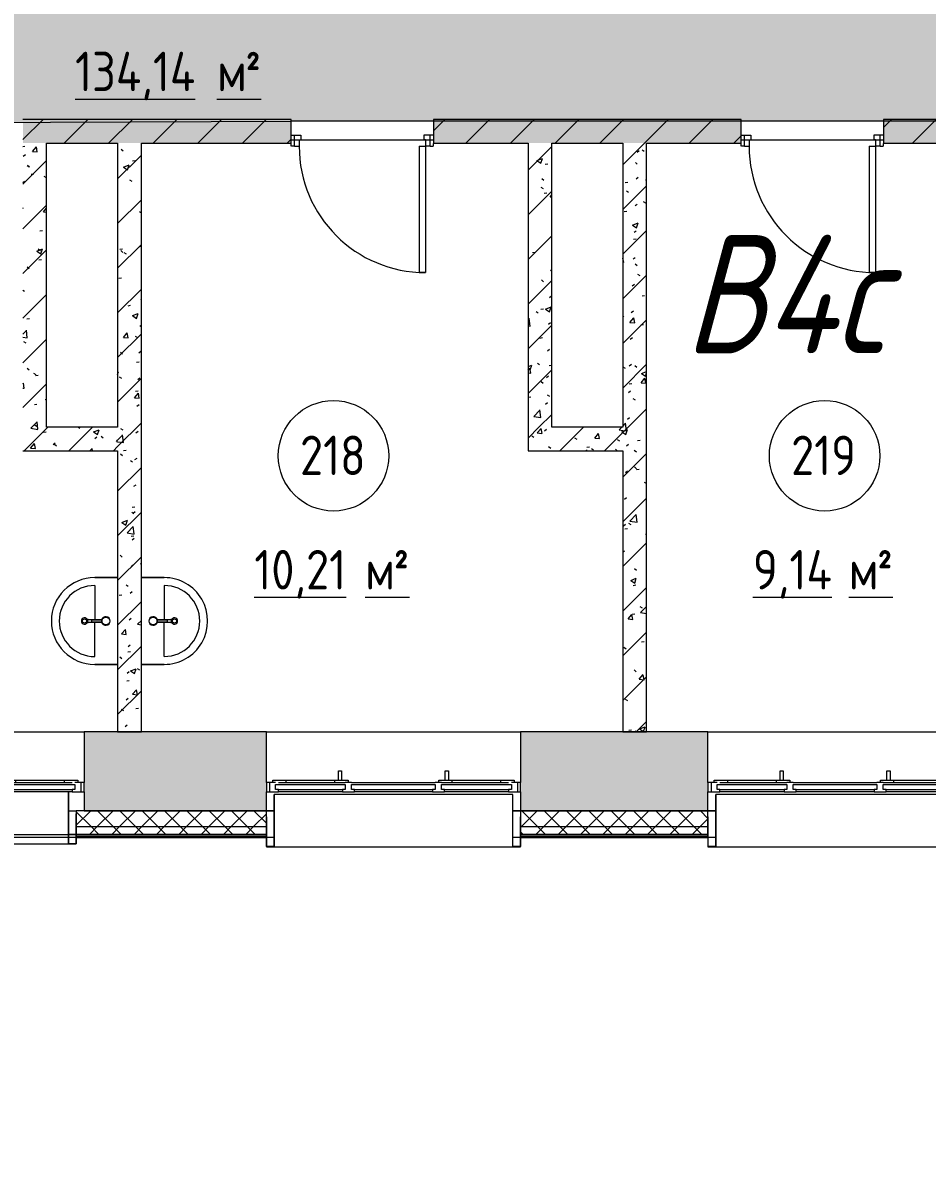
# Model space of a CAD drawing. Header units: millimetres. Extents: x -515342 to 330399, y -224905 to 507333.
# Drawn here: x -342691 to -336964, y 123574 to 130835 of the extents above; entities that cross this region are included whole.
import ezdxf

# ---------------------------------------------------------------- set-up
doc = ezdxf.new("R2010")
doc.units = ezdxf.units.MM
doc.linetypes.add('ASVP_Невидимые', pattern=[5, 3, -2])
doc.linetypes.add('ASVP_Штриховая_ш3 п1_5', pattern=[4.5, 3, -1.5])
doc.layers.get('0').update_dxf_attribs({"lineweight": 0})
for name, color, linetype, lineweight in [('_ Окна', 7, 'Continuous', 0), ('Витраж', 7, 'Continuous', 0), ('Двери', 7, 'Continuous', 0), ('Линии разделители', 7, 'ASVP_Штриховая_ш3 п1_5', 0), ('Марки помещений', 7, 'Continuous', 0), ('Окна', 7, 'Continuous', 0), ('Перекрытие', 7, 'Continuous', 0), ('Сантехника', 7, 'Continuous', 0), ('Стены внутренние', 7, 'Continuous', 0), ('Стены наружные', 7, 'Continuous', 0), ('Стены несущие', 7, 'Continuous', 0), ('Стены отделка', 7, 'Continuous', 0), ('Стены перегородки', 7, 'Continuous', 0), ('Стены штриховка', 7, 'Continuous', 0), ('экспертиза категории', 1, 'Continuous', 0), ('экспертиза условные обозначения', 1, 'Continuous', 0)]:
    doc.layers.add(name, color=color, linetype=linetype, lineweight=lineweight)
doc.styles.add('GOST Common_1', font='', dxfattribs={"width": 0.9, "height": 250})
doc.styles.add('GOST Common_2', font='', dxfattribs={"width": 0.9, "height": 250})
doc.styles.add('mytext', font='isocpeur.ttf', dxfattribs={"width": 0.8, "oblique": 14.999978})
doc.styles.get('GOST Common_1').set_extended_font_data('GOST Common')
doc.styles.get('GOST Common_2').set_extended_font_data('GOST Common')
pattern_1 = [(45, (0, 0), (-70.71068, 70.71068), []), (135, (0, 0), (-70.71068, -70.71068), [])]
pattern_2 = [(45, (-374025.76, 123368.6), (-141.42136, 141.42136), [])]
pattern_3 = [(50, (-374025.76, 123368.6), (364.368, -31.8783), [38.1, -419.1]), (355, (-374025.76, 123368.6), (-70.4859, 382.1133), [30.48, -335.28]), (100.451, (-373995.4, 123365.95), (293.885, 350.2334), [32.38, -356.18]), (46.184, (-374025.76, 123470.2), (542.1585, -84.086), [57.15, -628.65]), (96.636, (-373980.6, 123463.2), (474.805, 494.8554), [48.57, -534.27]), (351.184, (-374025.76, 123470.2), (474.81, 494.85), [45.72, -502.92]), (21, (-373974.96, 123444.8), (303.2285, -204.5305), [38.1, -419.1]), (326, (-373974.96, 123444.8), (123.604, 368.376), [30.48, -335.28]), (71.451, (-373949.7, 123427.76), (426.834, 163.8427), [32.38, -356.18]), (37.5, (-374025.76, 123368.6), (6.17665, 169.11015), [16.764, -314.452, 16.764, -323.596, -336.55]), (37.5, (-374025.76, 123368.6), (6.17665, 169.11015), [-671.576, 16.764, -319.786]), (7.5, (-374025.76, 123368.6), (133.6389, 200.3615), [16.764, -177.292, 16.764, -306.832, -128.27]), (7.5, (-374025.76, 123368.6), (133.6389, 200.3615), [-517.652, 16.764, -111.506]), (327.5, (-374139.04, 123368.6), (271.18182, -11.45836), [16.764, -110.236, 16.764, -379.476, -525.78]), (327.5, (-374139.04, 123368.6), (271.18182, -11.45836), [-523.24, 16.764, -509.016]), (317.5, (-374189.84, 123368.6), (296.2585, 50.8528), [16.764, -148.336, 16.764, -246.38, -373.38]), (317.5, (-374189.84, 123368.6), (296.2585, 50.8528), [-428.244, 16.764, -356.616])]

# ---------------------------------------------------------------- blocks, each defined once
blk = doc.blocks.new('Окно_ПВХ_3Створки_1Фрамуга-верх - АР_Окно_ОП_1820_h_х1570_3ст2фр-в-9695280-О_АР_П_2__3_400_План 2 этажа')
at = {"layer": '_ Окна'}
for p, q in [((-729, 130), (-805, 130)), ((-805, 130), (-805, 70)), ((-785, 70), (-785, 130)), ((-747, 84), (-747, 116)), ((-747, 116), (-729, 116)), ((-305, 84), (-747, 84)), ((-729, 116), (-729, 130)), ((-323, 116), (-729, 116)), ((-247, 130), (-323, 130)), ((-323, 130), (-323, 116)), ((-323, 116), (-305, 116)), ((-305, 116), (-305, 84)), ((-265, 84), (-265, 116)), ((-265, 116), (-247, 116)), ((265, 84), (-265, 84)), ((-247, 116), (-247, 130)), ((247, 116), (-247, 116)), ((323, 130), (247, 130)), ((247, 130), (247, 116)), ((247, 116), (265, 116)), ((265, 116), (265, 84)), ((305, 84), (305, 116)), ((305, 116), (323, 116)), ((747, 84), (305, 84)), ((323, 116), (323, 130)), ((729, 116), (323, 116)), ((729, 130), (729, 116)), ((805, 130), (729, 130)), ((729, 116), (747, 116)), ((747, 116), (747, 84)), ((785, 70), (785, 130)), ((805, 70), (805, 130)), ((-805, 70), (-747, 70)), ((-765, 56), (-765, 70)), ((-680, 56), (-765, 56)), ((-680, 70), (-680, 56)), ((-372, 70), (-372, 56)), ((-287, 56), (-372, 56)), ((-305, 70), (-265, 70)), ((-287, 70), (-287, 56)), ((265, 70), (305, 70)), ((287, 56), (287, 70)), ((372, 56), (287, 56)), ((372, 70), (372, 56)), ((680, 70), (680, 56)), ((765, 56), (680, 56)), ((747, 70), (805, 70)), ((765, 70), (765, 56))]:
    blk.add_line(p, q, dxfattribs=at)
at = {"layer": 'Окна'}
for p, q in [((-729, 130), (-323, 130)), ((-247, 130), (247, 130)), ((323, 130), (729, 130)), ((-305, 70), (-729, 70)), ((-372, 56), (-680, 56)), ((-348.5, -4), (-348.5, 56)), ((-328.5, 56), (-328.5, -4)), ((265, 70), (-265, 70)), ((729, 70), (305, 70)), ((328.5, -4), (328.5, 56)), ((348.5, 56), (348.5, -4)), ((680, 56), (372, 56)), ((-328.5, -4), (-348.5, -4)), ((348.5, -4), (328.5, -4))]:
    blk.add_line(p, q, dxfattribs=at)
blk = doc.blocks.new('Окно_ПВХ_3Створки_1Фрамуга-верх - АР_Окно_ОП_1820_h_х1570_3ст2фр-в-9800995-О_АР_П_2__3_400_План 2 этажа')
at = {"layer": '_ Окна'}
for p, q in [((-729, 130), (-805, 130)), ((-805, 130), (-805, 70)), ((-785, 70), (-785, 130)), ((-747, 84), (-747, 116)), ((-747, 116), (-729, 116)), ((-305, 84), (-747, 84)), ((-729, 116), (-729, 130)), ((-323, 116), (-729, 116)), ((-247, 130), (-323, 130)), ((-323, 130), (-323, 116)), ((-323, 116), (-305, 116)), ((-305, 116), (-305, 84)), ((-265, 84), (-265, 116)), ((-265, 116), (-247, 116)), ((265, 84), (-265, 84)), ((-247, 116), (-247, 130)), ((247, 116), (-247, 116)), ((323, 130), (247, 130)), ((247, 130), (247, 116)), ((247, 116), (265, 116)), ((265, 116), (265, 84)), ((305, 84), (305, 116)), ((305, 116), (323, 116)), ((747, 84), (305, 84)), ((323, 116), (323, 130)), ((729, 116), (323, 116)), ((729, 130), (729, 116)), ((805, 130), (729, 130)), ((729, 116), (747, 116)), ((747, 116), (747, 84)), ((785, 70), (785, 130)), ((805, 70), (805, 130)), ((-805, 70), (-747, 70)), ((-765, 56), (-765, 70)), ((-680, 56), (-765, 56)), ((-680, 70), (-680, 56)), ((-372, 70), (-372, 56)), ((-287, 56), (-372, 56)), ((-305, 70), (-265, 70)), ((-287, 70), (-287, 56)), ((265, 70), (305, 70)), ((287, 56), (287, 70)), ((372, 56), (287, 56)), ((372, 70), (372, 56)), ((680, 70), (680, 56)), ((765, 56), (680, 56)), ((747, 70), (805, 70)), ((765, 70), (765, 56))]:
    blk.add_line(p, q, dxfattribs=at)
at = {"layer": 'Окна'}
for p, q in [((-729, 130), (-323, 130)), ((-247, 130), (247, 130)), ((323, 130), (729, 130)), ((-305, 70), (-729, 70)), ((-372, 56), (-680, 56)), ((-348.5, -4), (-348.5, 56)), ((-328.5, 56), (-328.5, -4)), ((265, 70), (-265, 70)), ((729, 70), (305, 70)), ((328.5, -4), (328.5, 56)), ((348.5, 56), (348.5, -4)), ((680, 56), (372, 56)), ((-328.5, -4), (-348.5, -4)), ((348.5, -4), (328.5, -4))]:
    blk.add_line(p, q, dxfattribs=at)
blk = doc.blocks.new('Прямоугольный импост - АР_Откос_Металлический_50х330 Коричневый Левый-9899767-О_АР_П_2__3_400_План 2 этажа')
at = {"layer": 'Витраж'}
for p, q in [((31622.6, 2594.9), (30212.6, 2594.9)), ((30212.6, 2264.9), (31622.6, 2264.9))]:
    blk.add_line(p, q, dxfattribs=at)
blk = doc.blocks.new('Прямоугольный импост - АР_Откос_Металлический_50х330 Коричневый Левый-9899768-О_АР_П_2__3_400_План 2 этажа')
at = {"layer": 'Витраж', "lineweight": 18}
for p, q in [((-50, 290), (-50, -40)), ((-49, 290), (-50, 290)), ((-49, -39), (-49, 290)), ((0, 150), (-1, 150)), ((-1, 150), (-1, -39)), ((0, -40), (0, 150)), ((-50, -40), (0, -40)), ((-1, -39), (-49, -39))]:
    blk.add_line(p, q, dxfattribs=at)
blk = doc.blocks.new('Прямоугольный импост - АР_Откос_Металлический_50х330 Белый Левый-9898756-О_АР_П_2__3_400_План 2 этажа')
at = {"layer": 'Витраж'}
for p, q in [((34436.9, 2577.5), (32926.9, 2577.5)), ((32926.9, 2247.5), (34436.9, 2247.5))]:
    blk.add_line(p, q, dxfattribs=at)
blk = doc.blocks.new('Прямоугольный импост - АР_Откос_Металлический_50х330 Белый Правый-9899489-О_АР_П_2__3_400_План 2 этажа')
at = {"layer": 'Витраж', "lineweight": 18}
for p, q in [((-50, -40), (-50, 290)), ((-50, 290), (-49, 290)), ((-49, 290), (-49, -39)), ((-1, -39), (-1, 150)), ((-1, 150), (0, 150)), ((0, 150), (0, -40)), ((0, -40), (-50, -40)), ((-49, -39), (-1, -39))]:
    blk.add_line(p, q, dxfattribs=at)
blk = doc.blocks.new('Прямоугольный импост - АР_Откос_Металлический_50х330 Белый Левый-9898757-О_АР_П_2__3_400_План 2 этажа')
at = {"layer": 'Витраж', "lineweight": 18}
for p, q in [((-50, 290), (-50, -40)), ((-49, 290), (-50, 290)), ((-49, -39), (-49, 290)), ((0, 150), (-1, 150)), ((-1, 150), (-1, -39)), ((0, -40), (0, 150)), ((-50, -40), (0, -40)), ((-1, -39), (-49, -39))]:
    blk.add_line(p, q, dxfattribs=at)
blk = doc.blocks.new('СД_Люблино_Фасады_rvt-1-О_АР_П_2__3_400_План 2 этажа')
at = {"layer": 'Стены внутренние'}
h = blk.add_hatch(dxfattribs=at)
h.set_pattern_fill('FP_1', color=256, style=0, pattern_type=2)
h.set_pattern_definition([(45, (0, 0), (-224.5064, 224.5064), []), (45, (224.5, 0), (-224.5064, 224.5064), [396.875, -79.375, 3.353, -76.022])])
h.paths.add_polyline_path([(85199, 2475), (85325, 2475), (85325, 2975), (84034.6, 2975), (84034.6, 2475), (84326.5, 2475)])
h.paths.add_polyline_path([(82424.6, 2475), (82424.6, 2975), (80024.6, 2975), (80024.6, 2475), (82145.5, 2475)])
h.paths.add_polyline_path([(77347.1, 2475), (77614.6, 2475), (77614.6, 2975), (76428.8, 2975), (76428.8, 2475), (76474.7, 2475)])
h.paths.add_polyline_path([(73857.5, 2475), (74018.8, 2475), (74018.8, 2975), (71654.3, 2975), (71654.3, 2475), (72112.6, 2475)])
h.paths.add_polyline_path([(69495.3, 2475), (70044.3, 2475), (70044.3, 2975), (68833.2, 2975), (68833.2, 2475)])
h.paths.add_polyline_path([(67223.2, 2475), (67223.2, 2975), (66055, 2975), (66055, 2475), (66878.1, 2475)])
h.paths.add_polyline_path([(64260.8, 2475), (64445, 2475), (64445, 2975), (63279.5, 2975), (63279.5, 2475), (63388.4, 2475)])
h.paths.add_polyline_path([(61643.5, 2475), (61669.5, 2475), (61669.5, 2975), (59270, 2975), (59270, 2475), (61207.3, 2475)])
h.paths.add_polyline_path([(56409, 2475), (56860, 2475), (56860, 2975), (55705, 2975), (55705, 2475)])
h.paths.add_polyline_path([(53295, 2475), (53295, 2975), (52107.5, 2975), (52107.5, 2475), (52919.3, 2475)])
h.paths.add_polyline_path([(49429.6, 2475), (49697.5, 2475), (49697.5, 2975), (48505, 2975), (48505, 2475), (48557.2, 2475)])
h.paths.add_polyline_path([(46095, 2475), (46095, 2975), (44880, 2975), (44880, 2475), (45939.9, 2475)])
h.paths.add_polyline_path([(42450.2, 2475), (42470, 2475), (42470, 2975), (40100.1, 2975), (40100.1, 2475), (41577.8, 2475)])
h.paths.add_polyline_path([(38490.1, 2475), (38490.1, 2975), (37284.2, 2975), (37284.2, 2475), (38088.1, 2475)])
h.paths.add_polyline_path([(35470.8, 2475), (35674.2, 2475), (35674.2, 2975), (34486.9, 2975), (34486.9, 2475), (34598.4, 2475)])
h.paths.add_polyline_path([(32876.9, 2475), (32876.9, 2975), (31722.6, 2975), (31722.6, 2475), (32853.5, 2475)])
h.paths.add_polyline_path([(30112.6, 2475), (30112.6, 2975), (27685.9, 2975), (27685.9, 2475), (29615.4, 2475)])
h.paths.add_polyline_path([(25275.9, 2475), (25275.9, 2975), (24073.4, 2975), (24073.4, 2475), (25001.7, 2475)])
h.paths.add_polyline_path([(21663.4, 2475), (21663.4, 2975), (19290.9, 2975), (19290.9, 2475), (21512, 2475)])
h.paths.add_polyline_path([(17680.9, 2475), (17680.9, 2975), (16335, 2975), (16335, 2475), (17183.8, 2475)])
at = {"layer": 'Стены наружные'}
h = blk.add_hatch(dxfattribs=at)
h.set_pattern_fill('FP_4', color=256, style=0, pattern_type=2)
h.set_pattern_definition(pattern_1)
h.paths.add_polyline_path([(41405, 2375), (41405, 2475), (40100.1, 2475), (40100.1, 2375), (40705.3, 2375)])
h.paths.add_polyline_path([(38490.1, 2375), (38490.1, 2475), (37284.2, 2475), (37284.2, 2375), (38088.1, 2375)])
h.paths.add_polyline_path([(35470.8, 2375), (35674.2, 2375), (35674.2, 2475), (34486.9, 2475), (34486.9, 2375), (34598.4, 2375)])
h.paths.add_polyline_path([(32876.9, 2375), (32876.9, 2475), (31672.6, 2475), (31672.6, 2375), (32853.5, 2375)])
h.paths.add_polyline_path([(30162.6, 2375), (30162.6, 2475), (27685.9, 2475), (27685.9, 2375), (29363.8, 2375)])
h.paths.add_polyline_path([(25275.9, 2375), (25275.9, 2475), (24073.4, 2475), (24073.4, 2375), (25001.7, 2375)])
h.paths.add_polyline_path([(21663.4, 2375), (21663.4, 2475), (19290.9, 2475), (19290.9, 2375), (21512, 2375)])
h.paths.add_polyline_path([(17680.9, 2375), (17680.9, 2475), (16335, 2475), (16335, 2375), (17149.9, 2375)])
h = blk.add_hatch(dxfattribs=at)
h.set_pattern_fill('FP_4', color=256, style=0, pattern_type=2)
h.set_pattern_definition(pattern_1)
h.paths.add_polyline_path([(41405, 2325), (41405, 2375), (40100.1, 2375), (40100.1, 2325), (41385, 2325)])
h.paths.add_polyline_path([(38490.1, 2325), (38490.1, 2375), (37284.2, 2375), (37284.2, 2325), (38088.1, 2325)])
h.paths.add_polyline_path([(35674.2, 2325), (35674.2, 2375), (34486.9, 2375), (34486.9, 2325), (35470.8, 2325)])
h.paths.add_polyline_path([(32876.9, 2325), (32876.9, 2375), (31672.6, 2375), (31672.6, 2325), (32853.5, 2325)])
h.paths.add_polyline_path([(30162.6, 2325), (30162.6, 2375), (27685.9, 2375), (27685.9, 2325), (29363.8, 2325)])
h.paths.add_polyline_path([(25001.7, 2325), (25275.9, 2325), (25275.9, 2375), (24073.4, 2375), (24073.4, 2325), (24129.3, 2325)])
h.paths.add_polyline_path([(21663.4, 2325), (21663.4, 2375), (19290.9, 2375), (19290.9, 2325), (21512, 2325)])
h.paths.add_polyline_path([(17149.9, 2325), (17680.9, 2325), (17680.9, 2375), (16435, 2375), (16435, 2325), (16485, 2325)])
at = {"layer": 'Стены внутренние'}
for p, q in [((30112.6, 2975), (31722.6, 2975)), ((32876.9, 2975), (34486.9, 2975)), ((35674.2, 2975), (37284.2, 2975)), ((32925.9, 2475), (32876.9, 2475)), ((34486.9, 2475), (34437.9, 2475)), ((35723.2, 2475), (35674.2, 2475)), ((30212.6, 2324.9), (31622.6, 2324.9)), ((31623.4, 2324.9), (31671.6, 2324.9)), ((31622.6, 2304.9), (30212.6, 2304.9)), ((31671.8, 2304.9), (31623.5, 2304.9)), ((32926.1, 2304.9), (32877.9, 2304.9)), ((34485.9, 2304.9), (34437.7, 2304.9)), ((35723.3, 2304.9), (35675.2, 2304.9))]:
    blk.add_line(p, q, dxfattribs=at)
at = {"layer": 'Стены наружные'}
for p, q in [((31623.6, 2475), (31672.6, 2475)), ((32876.9, 2475), (32925.9, 2475)), ((34437.9, 2475), (34486.9, 2475)), ((35674.2, 2475), (35723.2, 2475)), ((31671.6, 2325), (31623.4, 2325))]:
    blk.add_line(p, q, dxfattribs=at)
at = {"layer": 'Стены несущие'}
for p, q in [((32876.9, 2975), (31722.6, 2975)), ((31722.6, 2975), (31722.6, 2655)), ((32876.9, 2655), (32876.9, 2975)), ((35674.2, 2975), (34486.9, 2975)), ((34486.9, 2975), (34486.9, 2655)), ((35674.2, 2655), (35674.2, 2975)), ((31722.6, 2595), (31722.6, 2475)), ((32876.9, 2475), (32876.9, 2595)), ((34486.9, 2595), (34486.9, 2475)), ((35674.2, 2475), (35674.2, 2595)), ((31722.6, 2475), (32876.9, 2475)), ((34486.9, 2475), (35674.2, 2475))]:
    blk.add_line(p, q, dxfattribs=at)
at = {"layer": 'Стены отделка', "lineweight": 9}
for p, q in [((32876.9, 2475), (31672.6, 2475)), ((31672.6, 2475), (31672.6, 2375)), ((32876.9, 2375), (32876.9, 2475)), ((35674.2, 2475), (34486.9, 2475)), ((34486.9, 2475), (34486.9, 2375)), ((35674.2, 2375), (35674.2, 2475)), ((31672.6, 2375), (31672.6, 2325)), ((31672.6, 2324.9), (31672.6, 2314.9)), ((32876.9, 2325), (32876.9, 2375)), ((32876.9, 2314.9), (32876.9, 2324.9)), ((34486.9, 2375), (34486.9, 2325)), ((34486.9, 2324.9), (34486.9, 2314.9)), ((35674.2, 2325), (35674.2, 2375)), ((35674.2, 2314.9), (35674.2, 2324.9)), ((31672.6, 2314.9), (31672.6, 2304.9)), ((31672.6, 2304.9), (32876.9, 2304.9)), ((32876.9, 2304.9), (32876.9, 2314.9)), ((34486.9, 2314.9), (34486.9, 2304.9)), ((34486.9, 2304.9), (35674.2, 2304.9)), ((35674.2, 2304.9), (35674.2, 2314.9))]:
    blk.add_line(p, q, dxfattribs=at)
at = {"layer": 'Стены штриховка'}
for p, q in [((31672.6, 2375), (32876.9, 2375)), ((31672.6, 2325), (32876.9, 2325)), ((32876.9, 2324.9), (31672.6, 2324.9)), ((34486.9, 2375), (35674.2, 2375)), ((34486.9, 2325), (35674.2, 2325)), ((35674.2, 2324.9), (34486.9, 2324.9)), ((31672.6, 2314.9), (32876.9, 2314.9)), ((34486.9, 2314.9), (35674.2, 2314.9))]:
    blk.add_line(p, q, dxfattribs=at)
at = {"layer": 'Витраж', "lineweight": 9}
for name, p in [('Прямоугольный импост - АР_Откос_Металлический_50х330 Коричневый Левый-9899767-О_АР_П_2__3_400_План 2 этажа', (0, 0)), ('Прямоугольный импост - АР_Откос_Металлический_50х330 Коричневый Левый-9899768-О_АР_П_2__3_400_План 2 этажа', (31672.6, 2304.9)), ('Прямоугольный импост - АР_Откос_Металлический_50х330 Белый Левый-9898756-О_АР_П_2__3_400_План 2 этажа', (0, 0)), ('Прямоугольный импост - АР_Откос_Металлический_50х330 Белый Левый-9898757-О_АР_П_2__3_400_План 2 этажа', (34486.9, 2287.5)), ('Прямоугольный импост - АР_Откос_Металлический_50х330 Белый Левый-9898756-О_АР_П_2__3_400_План 2 этажа', (2797.3, 0))]:
    blk.add_blockref(name, p, dxfattribs=at)
at = {"layer": 'Витраж', "lineweight": 9, "extrusion": (0, 0, -1)}
for p in [(-32876.9, 2287.5), (-35674.2, 2287.5)]:
    blk.add_blockref('Прямоугольный импост - АР_Откос_Металлический_50х330 Белый Правый-9899489-О_АР_П_2__3_400_План 2 этажа', p, dxfattribs=at)
at = {"layer": 'Окна', "lineweight": 9, "rotation": 180}
for name, p in [('Окно_ПВХ_3Створки_1Фрамуга-верх - АР_Окно_ОП_1820_h_х1570_3ст2фр-в-9800995-О_АР_П_2__3_400_План 2 этажа', (30917.6, 2725)), ('Окно_ПВХ_3Створки_1Фрамуга-верх - АР_Окно_ОП_1820_h_х1570_3ст2фр-в-9695280-О_АР_П_2__3_400_План 2 этажа', (33681.9, 2725)), ('Окно_ПВХ_3Створки_1Фрамуга-верх - АР_Окно_ОП_1820_h_х1570_3ст2фр-в-9695280-О_АР_П_2__3_400_План 2 этажа', (36479.2, 2725))]:
    blk.add_blockref(name, p, dxfattribs=at)
blk = doc.blocks.new('Дверь_Деревянная_1 полотно - АР_Дверь_Межкомнатная_800х2000h_полотно__Г_Пр-10560740-О_АР_П_2__3_400_План 2 этажа')
at = {"layer": 'Двери', "lineweight": 18}
for p, q in [((-400, 95), (-400, 895)), ((-400, 895), (-360, 895)), ((-360, 95), (-360, 895)), ((-430, 95), (-400, 95)), ((-430, 95), (-430, 25)), ((-400, 55), (-400, 95)), ((-360, 95), (-400, 95)), ((430, 95), (400, 95)), ((400, 55), (400, 95)), ((430, 95), (430, 25)), ((-430, 25), (-390, 25)), ((-400, 55), (-390, 55)), ((-390, 25), (-390, 55)), ((400, 55), (390, 55)), ((390, 25), (390, 55)), ((430, 25), (390, 25))]:
    blk.add_line(p, q, dxfattribs=at)
at = {"layer": 'Двери', "linetype": 'ASVP_Невидимые', "lineweight": 18}
for p, q in [((-450, 95), (-450, 75)), ((-430, 95), (-450, 95)), ((430, 95), (450, 95)), ((450, 95), (450, 75)), ((-450, 25), (-430, 25)), ((450, 25), (430, 25))]:
    blk.add_line(p, q, dxfattribs=at)
at = {"layer": 'Двери', "lineweight": 18}
blk.add_arc((-400, 95), 800, 0, 90, dxfattribs=at)
blk = doc.blocks.new('2D_Раковина - АР_Сантехнические приборы_Раковина 550х420-8920611-О_АР_П_2__3_400_План 2 этажа')
at = {"layer": 'Сантехника'}
for p, q in [((-384.1, 220), (-384.1, 75)), ((-384.1, 75), (-384.1, 220)), ((-334.1, 220), (-119.1, 220)), ((-119.1, 175.6), (-119.1, 256.9)), ((-115.1, 241), (-115.1, 174.6)), ((-103.1, 241), (-115.1, 241)), ((-103.1, 174.6), (-103.1, 241)), ((-99.1, 256.9), (-99.1, 175.6)), ((115.9, 220), (-99.1, 220)), ((165.9, 75), (165.9, 220)), ((165.9, 220), (165.9, 75))]:
    blk.add_line(p, q, dxfattribs=at)
for centre, radius in [((-109.1, 285), 13.3), ((-109.1, 150), 24.5)]:
    blk.add_circle(centre, radius, dxfattribs=at)
for centre, radius, start, end in [((-109.1, 220), 275, 360, 180), ((-109.1, 220), 275, 360, 180), ((-109.1, 220), 225, 0, 180), ((-109.1, 285), 20, 284.14377, 255.85623), ((-109.1, 256.9), 10, 0, 180), ((-109.1, 150), 27.5, 102.60426, 77.39774), ((-109.1, 150), 25.3, 76.29328, 103.7089)]:
    blk.add_arc(centre, radius, start, end, dxfattribs=at)
blk = doc.blocks.new('ASVP_Марка_Помещение_ДваЗначения - Номер Площадь-685795-О_АР_П_2__3_400_План 2 этажа')
at = {"layer": 'Марки помещений'}
blk.add_circle((0, 0), 3.5, dxfattribs=at)

msp = doc.modelspace()

# ---------------------------------------------------------------- hatches: boundary and pattern name
at = {"layer": 'Стены внутренние'}
h = msp.add_hatch(dxfattribs=at)
h.set_pattern_fill('FP_2', color=256, style=0, pattern_type=2)
h.set_pattern_definition(pattern_2)
h.paths.add_polyline_path([(-325040.759, 130073.6058), (-325040.759, 130223.6058), (-326840.759, 130223.6058), (-326840.759, 130073.6058), (-326341.026, 130073.6058)])
h.paths.add_polyline_path([(-327940.759, 130073.6058), (-327940.759, 130223.6058), (-329840.759, 130223.6058), (-329840.759, 130073.6058), (-328440.759, 130073.6058)])
h.paths.add_polyline_path([(-330740.759, 130073.6058), (-330740.759, 130223.6058), (-334190.759, 130223.6058), (-334190.759, 130073.6058), (-332590.759, 130073.6058)])
h.paths.add_polyline_path([(-335090.759, 130073.6058), (-335090.759, 130223.6058), (-337240.759, 130223.6058), (-337240.759, 130073.6058), (-336140.759, 130073.6058)])
h.paths.add_polyline_path([(-338140.759, 130073.6058), (-338140.759, 130223.6058), (-340090.759, 130223.6058), (-340090.759, 130073.6058), (-338740.759, 130073.6058)])
h.paths.add_polyline_path([(-340990.759, 130073.6058), (-340990.759, 130223.6058), (-342690.759, 130223.6058), (-342690.759, 130073.6058), (-341940.759, 130073.6058)])
h = msp.add_hatch(dxfattribs=at)
h.set_pattern_fill('FP_3', color=256, style=0, pattern_type=2)
h.set_pattern_definition(pattern_3)
h.paths.add_polyline_path([(-325040.759, 130073.6058), (-325040.759, 130223.6058), (-326840.759, 130223.6058), (-326840.759, 130073.6058), (-326341.026, 130073.6058)])
h.paths.add_polyline_path([(-327940.759, 130073.6058), (-327940.759, 130223.6058), (-329840.759, 130223.6058), (-329840.759, 130073.6058), (-328440.759, 130073.6058)])
h.paths.add_polyline_path([(-330740.759, 130073.6058), (-330740.759, 130223.6058), (-334190.759, 130223.6058), (-334190.759, 130073.6058), (-332590.759, 130073.6058)])
h.paths.add_polyline_path([(-335090.759, 130073.6058), (-335090.759, 130223.6058), (-337240.759, 130223.6058), (-337240.759, 130073.6058), (-336140.759, 130073.6058)])
h.paths.add_polyline_path([(-338140.759, 130073.6058), (-338140.759, 130223.6058), (-340090.759, 130223.6058), (-340090.759, 130073.6058), (-338740.759, 130073.6058)])
h.paths.add_polyline_path([(-340990.759, 130073.6058), (-340990.759, 130223.6058), (-342690.759, 130223.6058), (-342690.759, 130073.6058), (-341940.759, 130073.6058)])
h = msp.add_hatch(dxfattribs=at)
h.set_pattern_fill('FP_2', color=256, style=0, pattern_type=2)
h.set_pattern_definition(pattern_2)
h.paths.add_polyline_path([(-342540.759, 128123.6058), (-342540.759, 130073.6058), (-342690.759, 130073.6058), (-342690.759, 128123.6058)])
h = msp.add_hatch(dxfattribs=at)
h.set_pattern_fill('FP_3', color=256, style=0, pattern_type=2)
h.set_pattern_definition(pattern_3)
h.paths.add_polyline_path([(-342540.759, 128123.6058), (-342540.759, 130073.6058), (-342690.759, 130073.6058), (-342690.759, 128123.6058)])
h = msp.add_hatch(dxfattribs=at)
h.set_pattern_fill('FP_2', color=256, style=0, pattern_type=2)
h.set_pattern_definition(pattern_2)
h.paths.add_polyline_path([(-341940.759, 126343.5459), (-341940.759, 130073.6058), (-342090.759, 130073.6058), (-342090.759, 126343.5459), (-342044.6585, 126343.5459)])
h = msp.add_hatch(dxfattribs=at)
h.set_pattern_fill('FP_3', color=256, style=0, pattern_type=2)
h.set_pattern_definition(pattern_3)
h.paths.add_polyline_path([(-341940.759, 126343.5459), (-341940.759, 130073.6058), (-342090.759, 130073.6058), (-342090.759, 126343.5459), (-342044.6585, 126343.5459)])
h = msp.add_hatch(dxfattribs=at)
h.set_pattern_fill('FP_2', color=256, style=0, pattern_type=2)
h.set_pattern_definition(pattern_2)
h.paths.add_polyline_path([(-339340.759, 128273.6058), (-339340.759, 130073.6058), (-339490.759, 130073.6058), (-339490.759, 128273.6058)])
h = msp.add_hatch(dxfattribs=at)
h.set_pattern_fill('FP_3', color=256, style=0, pattern_type=2)
h.set_pattern_definition(pattern_3)
h.paths.add_polyline_path([(-339340.759, 128273.6058), (-339340.759, 130073.6058), (-339490.759, 130073.6058), (-339490.759, 128273.6058)])
h = msp.add_hatch(dxfattribs=at)
h.set_pattern_fill('FP_2', color=256, style=0, pattern_type=2)
h.set_pattern_definition(pattern_2)
h.paths.add_polyline_path([(-338740.759, 126343.6058), (-338740.759, 130073.6058), (-338890.759, 130073.6058), (-338890.759, 126343.6058)])
h = msp.add_hatch(dxfattribs=at)
h.set_pattern_fill('FP_3', color=256, style=0, pattern_type=2)
h.set_pattern_definition(pattern_3)
h.paths.add_polyline_path([(-338740.759, 126343.6058), (-338740.759, 130073.6058), (-338890.759, 130073.6058), (-338890.759, 126343.6058)])
h = msp.add_hatch(dxfattribs=at)
h.set_pattern_fill('FP_2', color=256, style=0, pattern_type=2)
h.set_pattern_definition(pattern_2)
h.paths.add_polyline_path([(-342090.759, 128123.6058), (-342090.759, 128273.6058), (-342540.759, 128273.6058), (-342540.759, 128123.6058)])
h = msp.add_hatch(dxfattribs=at)
h.set_pattern_fill('FP_3', color=256, style=0, pattern_type=2)
h.set_pattern_definition(pattern_3)
h.paths.add_polyline_path([(-342090.759, 128123.6058), (-342090.759, 128273.6058), (-342540.759, 128273.6058), (-342540.759, 128123.6058)])
h = msp.add_hatch(dxfattribs=at)
h.set_pattern_fill('FP_2', color=256, style=0, pattern_type=2)
h.set_pattern_definition(pattern_2)
h.paths.add_polyline_path([(-338890.759, 128123.6058), (-338890.759, 128273.6058), (-339490.759, 128273.6058), (-339490.759, 128123.6058)])
h = msp.add_hatch(dxfattribs=at)
h.set_pattern_fill('FP_3', color=256, style=0, pattern_type=2)
h.set_pattern_definition(pattern_3)
h.paths.add_polyline_path([(-338890.759, 128123.6058), (-338890.759, 128273.6058), (-339490.759, 128273.6058), (-339490.759, 128123.6058)])
at = {"layer": 'экспертиза условные обозначения'}
h = msp.add_hatch(dxfattribs=at)
h.set_pattern_fill('GRASS', color=3, scale=24)
h.set_pattern_definition([(90, (-374753.14, -34405.7), (-431.0523, 431.0523), [114.3, -747.8046]), (45, (-374753.14, -34405.7), (-431.0523, 431.0523), [114.3, -495.3]), (135, (-374753.14, -34405.7), (-431.0523, -431.0523), [114.3, -495.3])])
h.paths.add_polyline_path([(-373830.759, 132368.6058), (-325040.759, 132348.6058), (-325040.759, 130213.3459), (-340479.8297, 130213.3459), (-345063.8869, 130193.0459), (-345064.5234, 126343.5459), (-353680.6329, 126343.5459), (-353655.2438, 130213.3459), (-357950.759, 130213.3459), (-357950.759, 129963.6058), (-360145.759, 129963.6058), (-361820.759, 129963.6058), (-361820.759, 126768.5459), (-363270.759, 126768.5459), (-363270.759, 129963.6058), (-368108.7107, 129963.6058), (-368108.7107, 129573.6058), (-367956.5149, 129573.6058), (-367956.5149, 123573.6058), (-371280.759, 123573.6058), (-371280.759, 129573.6058), (-370185.759, 129573.6058), (-370185.759, 129963.6058), (-373830.759, 129963.6058)])

# ---------------------------------------------------------------- linework, layer by layer
at = {"layer": 'Линии разделители'}
msp.add_line((-340479.8297, 130213.3459), (-340990.759, 130213.3459), dxfattribs=at)
at = {"layer": 'Перекрытие'}
for p, q in [((-340990.759, 130093.6058), (-340090.759, 130093.6058)), ((-338140.759, 130093.6058), (-337240.759, 130093.6058))]:
    msp.add_line(p, q, dxfattribs=at)
at = {"layer": 'Стены перегородки'}
for p, q in [((-340990.759, 130223.6058), (-342690.759, 130223.6058)), ((-340990.759, 130073.6058), (-340990.759, 130223.6058)), ((-338140.759, 130223.6058), (-340090.759, 130223.6058)), ((-340090.759, 130223.6058), (-340090.759, 130073.6058)), ((-338140.759, 130073.6058), (-338140.759, 130223.6058)), ((-335090.759, 130223.6058), (-337240.759, 130223.6058)), ((-337240.759, 130223.6058), (-337240.759, 130073.6058)), ((-342540.759, 130073.6058), (-342090.759, 130073.6058)), ((-342540.759, 128273.6058), (-342540.759, 130073.6058)), ((-342090.759, 130073.6058), (-342090.759, 128273.6058)), ((-341940.759, 130073.6058), (-340990.759, 130073.6058)), ((-341940.759, 126343.5459), (-341940.759, 130073.6058)), ((-340090.759, 130073.6058), (-339490.759, 130073.6058)), ((-339490.759, 130073.6058), (-339490.759, 128123.6058)), ((-339340.759, 130073.6058), (-338890.759, 130073.6058)), ((-339340.759, 128273.6058), (-339340.759, 130073.6058)), ((-338890.759, 130073.6058), (-338890.759, 128273.6058)), ((-338740.759, 130073.6058), (-338140.759, 130073.6058)), ((-338740.759, 126343.6058), (-338740.759, 130073.6058)), ((-337240.759, 130073.6058), (-336290.759, 130073.6058)), ((-342090.759, 128273.6058), (-342540.759, 128273.6058)), ((-338890.759, 128273.6058), (-339340.759, 128273.6058)), ((-342690.759, 128123.6058), (-342090.759, 128123.6058)), ((-342090.759, 128123.6058), (-342090.759, 126343.5459)), ((-339490.759, 128123.6058), (-338890.759, 128123.6058)), ((-338890.759, 128123.6058), (-338890.759, 126343.6058)), ((-342090.759, 126343.5459), (-341940.759, 126343.5459)), ((-338890.759, 126343.6058), (-338740.759, 126343.6058))]:
    msp.add_line(p, q, dxfattribs=at)
at = {"layer": 'экспертиза условные обозначения', "color": 3}
msp.add_lwpolyline([(-325040.759, 130213.3459), (-340479.8297, 130213.3459), (-345063.8869, 130193.0459), (-345064.5234, 126343.5459), (-353680.6329, 126343.5459), (-353655.2438, 130213.3459), (-357950.759, 130213.3459), (-357950.759, 129963.6058), (-360145.759, 129963.6058), (-361820.759, 129963.6058), (-361820.759, 126768.5459), (-363270.759, 126768.5459), (-363270.759, 129963.6058), (-368108.7107, 129963.6058), (-368108.7107, 129573.6058), (-367956.5149, 129573.6058), (-367956.5149, 123573.6058), (-371280.759, 123573.6058), (-371280.759, 129573.6058), (-370185.759, 129573.6058), (-370185.759, 129963.6058), (-373830.759, 129963.6058), (-373830.759, 132368.6058)], dxfattribs=at)

# ---------------------------------------------------------------- block references
msp.add_blockref('СД_Люблино_Фасады_rvt-1-О_АР_П_2__3_400_План 2 этажа', (-374025.759, 123368.6058))
at = {"layer": 'Двери', "rotation": 180}
for p in [(-340540.759, 130148.6058), (-337690.759, 130148.6058)]:
    msp.add_blockref('Дверь_Деревянная_1 полотно - АР_Дверь_Межкомнатная_800х2000h_полотно__Г_Пр-10560740-О_АР_П_2__3_400_План 2 этажа', p, dxfattribs=at)
at = {"layer": 'Марки помещений', "xscale": 99.99999999999993, "yscale": 99.99999999999993, "zscale": 99.99999999999993}
for p in [(-340723.5261, 128092.862), (-337612.9358, 128092.862)]:
    msp.add_blockref('ASVP_Марка_Помещение_ДваЗначения - Номер Площадь-685795-О_АР_П_2__3_400_План 2 этажа', p, dxfattribs=at)
at = {"layer": 'Сантехника'}
for p, rotation in [((-342015.759, 127155.1205), 90.00000000000011), ((-342015.759, 126936.9713), 270.0000000000001)]:
    msp.add_blockref('2D_Раковина - АР_Сантехнические приборы_Раковина 550х420-8920611-О_АР_П_2__3_400_План 2 этажа', p, dxfattribs=dict(at, rotation=rotation))

# ---------------------------------------------------------------- texts
at = {"layer": 'Марки помещений', "char_height": 250, "attachment_point": 1}
for s, insert, width, style in [('\\L134,14 ', (-342360.4715, 130652.7581), 1089.493312, 'GOST Common_1'), ('\\L\\fGOST Common|b0|i0|c238|p34|;\\W.9;\\L²', (-341282.9559, 130652.7581), 165.949312, 'GOST Common_2'), ('\\L\\fGOST Common|b0|i0|c204|p34|;\\W.9;\\Lм', (-341461.5496, 130652.7581), 216.455625, 'GOST Common_1'), ('218', (-340935.9334, 128220.5871), 526.708687, 'GOST Common_1'), ('219', (-337825.3431, 128220.5871), 526.708687, 'GOST Common_1'), ('\\L10,21 ', (-341225.2696, 127496.0566), 851.392125, 'GOST Common_1'), ('\\L\\fGOST Common|b0|i0|c238|p34|;\\W.9;\\L²', (-340344.2071, 127496.0566), 165.949312, 'GOST Common_2'), ('\\L9,14 ', (-338066.9793, 127496.0566), 735.949125, 'GOST Common_1'), ('\\L\\fGOST Common|b0|i0|c238|p34|;\\W.9;\\L²', (-337281.1668, 127496.0566), 165.949312, 'GOST Common_2'), ('\\L\\fGOST Common|b0|i0|c204|p34|;\\W.9;\\Lм', (-340522.8008, 127496.0566), 216.455625, 'GOST Common_1'), ('\\L\\fGOST Common|b0|i0|c204|p34|;\\W.9;\\Lм', (-337459.7605, 127496.0566), 216.455625, 'GOST Common_1')]:
    msp.add_mtext(s, dxfattribs=dict(at, insert=insert, width=width, style=style))
at = {"layer": 'экспертиза категории', "lineweight": 50, "insert": (-338502.3724, 129491.3795), "char_height": 750, "attachment_point": 1, "style": 'mytext'}
msp.add_mtext_dynamic_manual_height_columns('В4с', width=2459.427233, gutter_width=17359.7713, heights=[0], dxfattribs=at)

doc.saveas('drawing.dxf')
